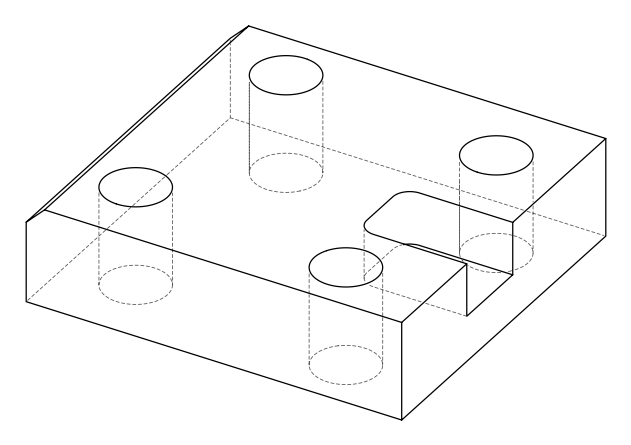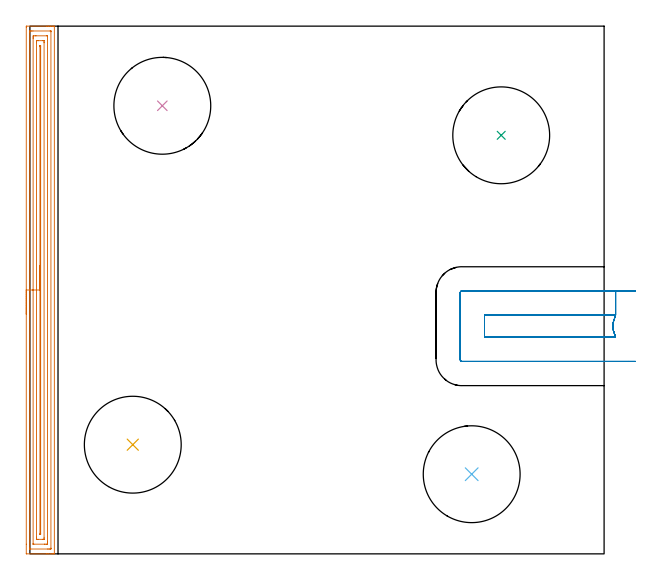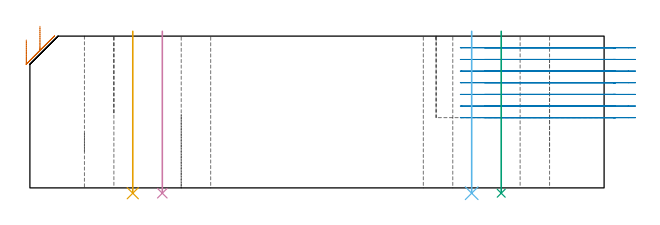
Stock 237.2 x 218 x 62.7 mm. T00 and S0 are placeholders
(PLAN: 6 operations, 2 tool changes, 14.6 min)
(1 AREA_MILL | FG_CHAMFER_SURFACE | UGT0205_001 | 8.89 min | 14669 mm3)
(2 MILL_SLOT | SLOT_PARTIAL_RECTANGULAR | UGT0201_094 | Follow Part, ap 5, ae 75% | 4.59 min | 113217 mm3)
(3 INDEXABLE_INSERT_DRILL_THROUGH_HOLE_FROM_SOLID | STEP1HOLE | NXT0302_035 | 0.27 min | 78768 mm3)
(4 INDEXABLE_INSERT_DRILL_THROUGH_HOLE_FROM_SOLID_1 | STEP1HOLE_1 | NXT0302_035 | 0.27 min | 78787 mm3)
(5 INDEXABLE_INSERT_DRILL_THROUGH_HOLE_FROM_SOLID_2 | STEP1HOLE_2 | NXT0302_035 | 0.27 min | 78770 mm3)
(6 INDEXABLE_INSERT_DRILL_THROUGH_HOLE_FROM_SOLID_3 | STEP1HOLE_3 | NXT0302_035 | 0.27 min | 78765 mm3)
(TOOL UGT0205_001 | Chamfer Mill 20 x 3 x 45 deg. | D20 FL50 Z2)
(TOOL UGT0201_094 | End mill 20 mm | D20 FL38 Z4)
(TOOL NXT0302_035 | Index. Insert Drill 40mm [880-D4000L40-05] | D40 PA176 FL200 Z2)
(OP 1 AREA_MILL)
G17 G21 G94 G90
T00 M6
G54
G17 G0 G90 X-1.5 Y99. S1061 M3
G43 Z72.7 H0
Z61.1
G94 G1 Y99.038 Z60.228 F250.
Y99.152 Z59.364
Y99.341 Z58.512
Y99.603 Z57.68
Y99.937 Z56.874
Y100.34 Z56.1
Y100.808 Z55.364
Y101.34 Z54.672
Y101.929 Z54.029
Y102.572 Z53.44
Y103.264 Z52.909
Y104. Z52.44
Y104.774 Z52.037
Y105.58 Z51.703
Y106.412 Z51.441
Y107.264 Z51.252
Y108.128 Z51.138
Y109. Z51.1
Y217.398
X-1.496 Y217.797 Z51.102
X-1.491 Y217.99 Z51.106
X-1.295 Y218. Z51.302
X6.953 Z59.547
X7.53 Z60.127
X7.838 Z60.434
X8.414 Z61.01
X8.722 Z61.317
X9.339 Z61.938
X9.756 Z62.356
X10.083 Y217.993 Z62.674
X10.097 Y217.991 Z62.688
X10.1 Y217.844 Z62.7
Y0.155
X10.097 Y0.009 Z62.688
X10.083 Y0.007 Z62.674
X9.756 Y0. Z62.356
X9.338 Z61.938
X8.722 Z61.317
X7.53 Z60.127
X6.953 Z59.547
X-1.296 Y0.001 Z51.302
X-1.492 Y0.01 Z51.106
X-1.499 Y0.206 Z51.099
X-1.5 Y3.989 Z51.1
Y109.
X-0.086 Z52.514
Y215.614
X-0.084 Y215.828 Z52.516
X-0.081 Y215.934 Z52.519
X-0.079 Y215.979 Z52.521
X-0.002 Y215.99 Z52.598
X0.382 Y215.998 Z52.982
X0.762 Y215.999 Z53.362
X1.264 Y216. Z53.864
X8.34 Y215.999 Z60.94
X8.566 Y215.995 Z61.166
X8.667 Y215.99 Z61.267
X8.679 Y215.988 Z61.279
X8.681 Y215.972 Z61.281
X8.684 Y215.927 Z61.284
X8.685 Y215.835 Z61.285
X8.686 Y215.651 Z61.286
Y2.386
X8.684 Y2.172 Z61.284
X8.681 Y2.066 Z61.281
X8.679 Y2.021 Z61.279
X8.602 Y2.01 Z61.202
X8.218 Y2.002 Z60.818
X7.838 Y2.001 Z60.438
X7.336 Y2. Z59.936
X0.26 Y2.001 Z52.86
X0.034 Y2.005 Z52.634
X-0.067 Y2.01 Z52.533
X-0.079 Y2.012 Z52.521
X-0.081 Y2.028 Z52.519
X-0.084 Y2.073 Z52.516
X-0.085 Y2.165 Z52.515
X-0.086 Y2.349 Z52.514
Y109.
X1.328 Z53.928
X1.329 Y212.938 Z53.929
X1.33 Y213.258 Z53.93
X1.334 Y213.83 Z53.934
X1.336 Y213.981 Z53.936
X1.484 Y213.994 Z54.084
X1.647 Y213.997 Z54.247
X2.363 Y214. Z54.963
X2.531 Z55.131
X6.953 Y213.999 Z59.553
X7.122 Y213.996 Z59.722
X7.234 Y213.991 Z59.834
X7.266 Y213.988 Z59.866
X7.267 Y213.974 Z59.867
X7.269 Y213.937 Z59.869
X7.271 Y213.83 Z59.871
Y5.062
X7.27 Y4.743 Z59.87
X7.266 Y4.17 Z59.866
X7.264 Y4.019 Z59.864
X7.116 Y4.006 Z59.716
X6.953 Y4.003 Z59.553
X6.237 Y4. Z58.837
X6.069 Z58.669
X1.647 Y4.001 Z54.247
X1.478 Y4.004 Z54.078
X1.366 Y4.009 Z53.966
X1.334 Y4.012 Z53.934
X1.333 Y4.026 Z53.933
X1.331 Y4.063 Z53.931
X1.329 Y4.17 Z53.929
X1.328 Y109. Z53.928
X2.743 Z55.343
Y211.153
X2.744 Y211.83 Z55.344
X2.747 Y211.929 Z55.347
X2.749 Y211.98 Z55.349
X2.787 Y211.99 Z55.387
X2.996 Y211.995 Z55.596
X3.416 Y212. Z56.016
X3.461 Z56.061
X5.23 Z57.83
X5.616 Y211.997 Z58.216
X5.809 Y211.992 Z58.409
X5.851 Y211.989 Z58.451
X5.853 Y211.957 Z58.453
X5.855 Y211.9 Z58.455
X5.857 Y211.367 Z58.457
Y211.153
Y6.847
X5.856 Y6.17 Z58.456
X5.853 Y6.072 Z58.453
X5.851 Y6.02 Z58.451
X5.813 Y6.01 Z58.413
X5.604 Y6.005 Z58.204
X5.184 Y6. Z57.784
X5.139 Z57.739
X3.37 Z55.97
X2.984 Y6.003 Z55.584
X2.791 Y6.008 Z55.391
X2.749 Y6.01 Z55.349
X2.747 Y6.043 Z55.347
X2.745 Y6.1 Z55.345
X2.743 Y6.633 Z55.343
Y6.847
Y109.
X4.157 Z56.757
Y209.513
X4.159 Y209.658 Z56.759
X4.164 Y209.945 Z56.764
X4.169 Y209.991 Z56.769
X4.183 Y209.994 Z56.783
X4.222 Y209.997 Z56.822
X4.3 Z56.9
X4.389 Y209.991 Z56.989
X4.436 Y209.985 Z57.036
X4.439 Y209.802 Z57.039
X4.442 Y209.513 Z57.042
X4.443 Y8.487 Z57.043
X4.441 Y8.342 Z57.041
X4.436 Y8.055 Z57.036
X4.431 Y8.009 Z57.031
X4.417 Y8.006 Z57.017
X4.378 Y8.003 Z56.978
X4.3 Z56.9
X4.211 Y8.009 Z56.811
X4.164 Y8.015 Z56.764
X4.161 Y8.198 Z56.761
X4.158 Y8.487 Z56.758
X4.157 Y109. Z56.757
Y109.872 Z56.795
Y110.736 Z56.909
Y111.588 Z57.098
Y112.42 Z57.36
Y113.226 Z57.694
Y114. Z58.097
Y114.736 Z58.565
Y115.428 Z59.096
Y116.071 Z59.686
Y116.66 Z60.329
Y117.192 Z61.021
Y117.66 Z61.757
Y118.063 Z62.531
Y118.397 Z63.337
Y118.659 Z64.169
Y118.848 Z65.02
Y118.962 Z65.885
Y119. Z66.757
G0 Z72.7
M5
M2
(OP 2 MILL_SLOT)
G17 G21 G94 G90
T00 M6
G54
G17 G0 G90 X250.2 Y108.6 S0 M3
G43 Z72.7 H0
Z57.886
G94 G1 X247.2 F250.
X241.942 F500.
Y98.6
G3 X241.942 Y89.5 R10.
G1 X187.8
Y98.6
X241.942
Y108.6
X178.4
G3 X177.8 Y108. R0.6
G1 Y80.1
G3 X178.4 Y79.5 R0.6
G1 X247.2
X250.2 F250.
G0 Y108.6 Z53.071
G1 X247.2
X241.942 F500.
Y98.6
G3 X241.942 Y89.5 R10.
G1 X187.8
Y98.6
X241.942
Y108.6
X178.4
G3 X177.8 Y108. R0.6
G1 Y80.1
G3 X178.4 Y79.5 R0.6
G1 X247.2
X250.2 F250.
G0 Y108.6 Z48.257
G1 X247.2
X241.942 F500.
Y98.6
G3 X241.942 Y89.5 R10.
G1 X187.8
Y98.6
X241.942
Y108.6
X178.4
G3 X177.8 Y108. R0.6
G1 Y80.1
G3 X178.4 Y79.5 R0.6
G1 X247.2
X250.2 F250.
G0 Y108.6 Z43.443
G1 X247.2
X241.942 F500.
Y98.6
G3 X241.942 Y89.5 R10.
G1 X187.8
Y98.6
X241.942
Y108.6
X178.4
G3 X177.8 Y108. R0.6
G1 Y80.1
G3 X178.4 Y79.5 R0.6
G1 X247.2
X250.2 F250.
G0 Y108.6 Z38.629
G1 X247.2
X241.942 F500.
Y98.6
G3 X241.942 Y89.5 R10.
G1 X187.8
Y98.6
X241.942
Y108.6
X178.4
G3 X177.8 Y108. R0.6
G1 Y80.1
G3 X178.4 Y79.5 R0.6
G1 X247.2
X250.2 F250.
G0 Y108.6 Z33.814
G1 X247.2
X241.942 F500.
Y98.6
G3 X241.942 Y89.5 R10.
G1 X187.8
Y98.6
X241.942
Y108.6
X178.4
G3 X177.8 Y108. R0.6
G1 Y80.1
G3 X178.4 Y79.5 R0.6
G1 X247.2
X250.2 F250.
G0 Y108.6 Z29.
G1 X247.2
X241.942 F500.
Y98.6
G3 X241.942 Y89.5 R10.
G1 X187.8
Y98.6
X241.942
Y108.6
X178.4
G3 X177.8 Y108. R0.6
G1 Y80.1
G3 X178.4 Y79.5 R0.6
G1 X247.2
X250.2 F250.
G0 Z72.7
M5
M2
(OP 3 INDEXABLE_INSERT_DRILL_THROUGH_HOLE_FROM_SOLID)
G17 G21 G94 G90
T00 M6
G54
G17 G0 G90 X194.7 Y172.9 S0 M3
G43 Z72.7 H1
G94 G81 G98 Z-2.198 F250. R64.7
G80
M5
M2
(OP 4 INDEXABLE_INSERT_DRILL_THROUGH_HOLE_FROM_SOLID_1)
G17 G21 G94 G90
T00 M6
G54
G17 G0 G90 X54.7 Y185.1 S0 M3
G43 Z72.7 H1
G94 G81 G98 Z-2.198 F250. R64.7
G80
M5
M2
(OP 5 INDEXABLE_INSERT_DRILL_THROUGH_HOLE_FROM_SOLID_2)
G17 G21 G94 G90
T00 M6
G54
G17 G0 G90 X42.5 Y45.1 S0 M3
G43 Z72.7 H1
G94 G81 G98 Z-2.198 F250. R64.7
G80
M5
M2
(OP 6 INDEXABLE_INSERT_DRILL_THROUGH_HOLE_FROM_SOLID_3)
G17 G21 G94 G90
T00 M6
G54
G17 G0 G90 X182.5 Y32.9 S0 M3
G43 Z72.7 H1
G94 G81 G98 Z-2.198 F250. R64.7
G80
M5
M2
